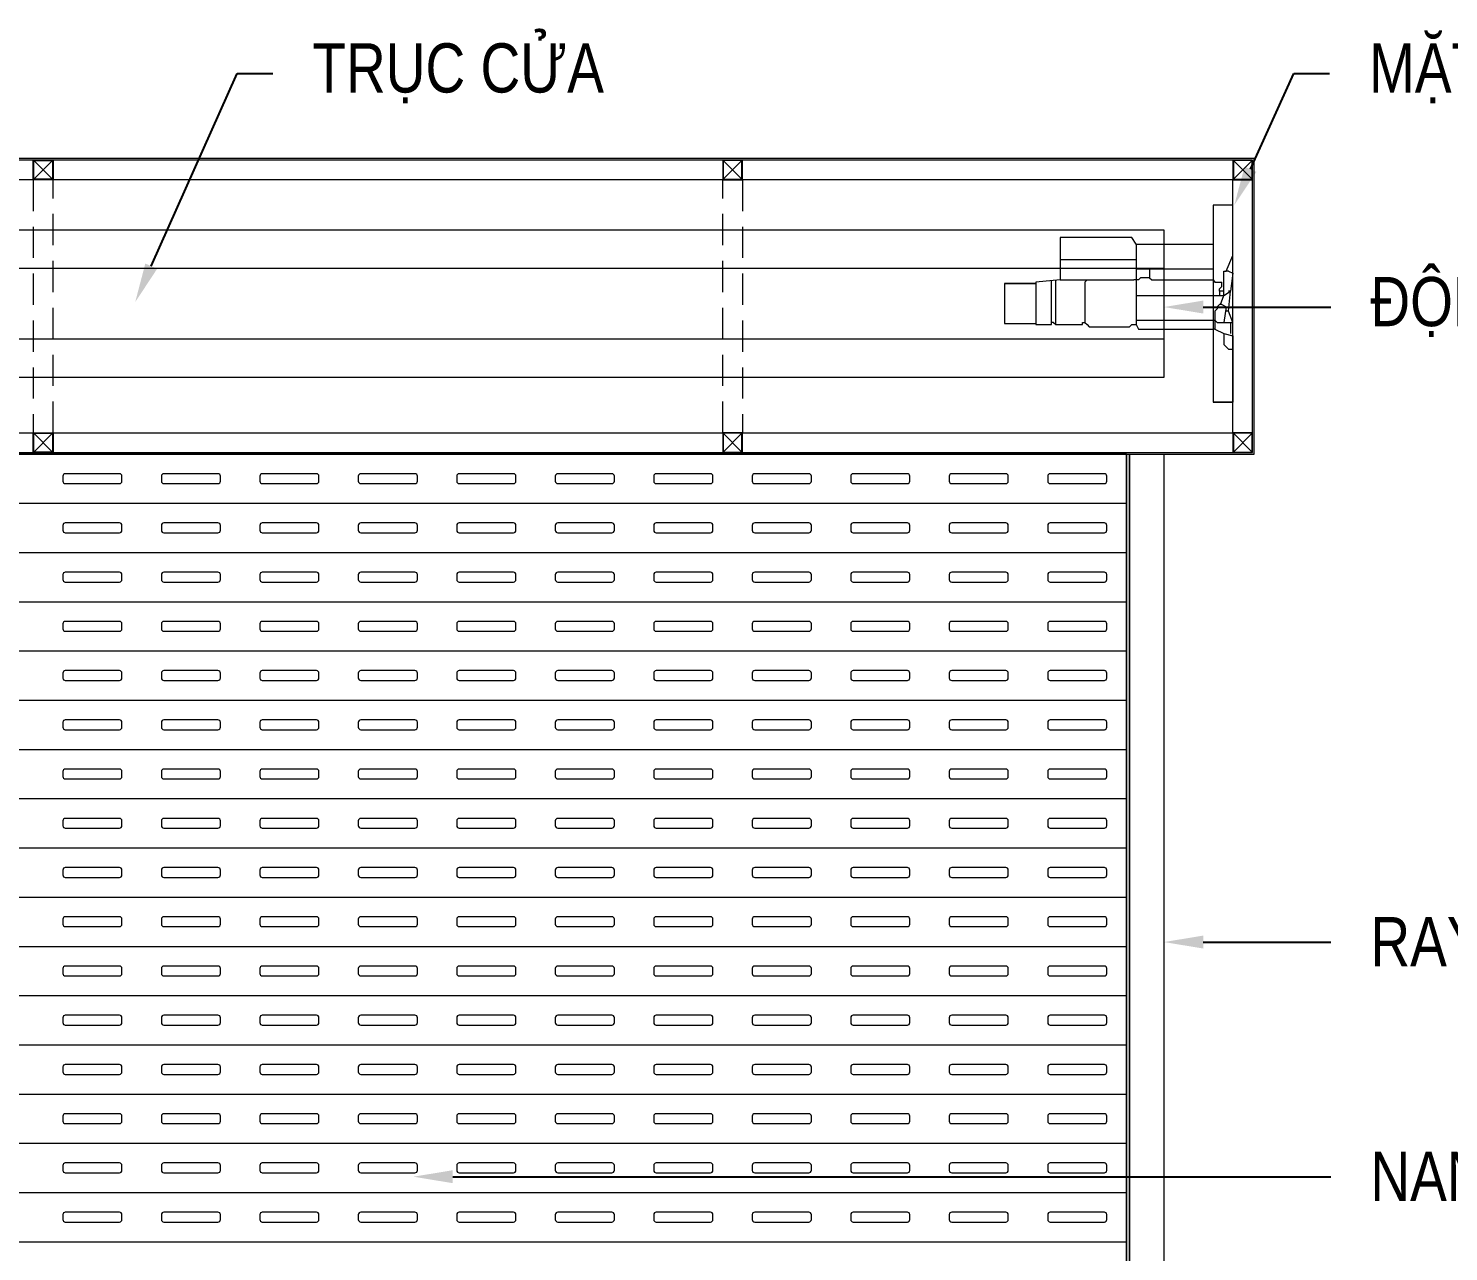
# Model space of a CAD drawing. Header units: millimetres. Extents: x -547695 to 905972, y -1055718 to 167349.
# Drawn here: x -525845 to -522961, y -1026972 to -1024488 of the extents above; entities that cross this region are included whole.
import ezdxf
from ezdxf import colors
from ezdxf.entities.mleader import LeaderData, LeaderLine
from ezdxf.math import Vec2, Vec3

# ---------------------------------------------------------------- set-up
doc = ezdxf.new("R2010")
doc.units = ezdxf.units.MM
doc.linetypes.add('HIDDEN', pattern=[9.525, 6.35, -3.175])
for name, color, linetype, lineweight in [('A-DOOR', 142, 'Continuous', 9), ('A-HIDD', 45, 'HIDDEN', 9), ('A-LIFT', 3, 'Continuous', 9), ('A-LITE', 9, 'Continuous', 9), ('A-PATT', 252, 'Continuous', 9), ('A-SYMBOLS', 10, 'Continuous', 13)]:
    doc.layers.add(name, color=color, linetype=linetype, lineweight=lineweight)
doc.styles.add('VTK_Arial', font='arial.ttf', dxfattribs={"width": 0.8})

# ---------------------------------------------------------------- blocks, each defined once
blk = doc.blocks.new('zw$3AB1')
for points in [[(183, 4100), (-4317, 4100), (-4317, 3500), (183, 3500)], [(180, 4097), (-4314, 4097), (-4314, 3503), (180, 3503)], [(140, 4057), (-4274, 4057), (-4274, 3543), (140, 3543)], [(-76, 3500), (-70, 3500), (-70, 0), (-76, 0)]]:
    blk.add_lwpolyline(points, close=True)
at = {"ltscale": 5}
for points in [[(-76, 200), (-4076, 200), (-4076, 3500), (-76, 3500)], [(-4076, 3500), (-76, 3500), (-76, 3500), (-4076, 3500)]]:
    blk.add_lwpolyline(points, close=True, dxfattribs=at)
at = {"layer": 'A-HIDD', "ltscale": 10}
for points in [[(-2256, 4057), (-2296, 4057), (-2296, 3543), (-2256, 3543)], [(-896, 4057), (-856, 4057), (-856, 3543), (-896, 3543)]]:
    blk.add_lwpolyline(points, close=True, dxfattribs=at)
at = {"layer": 'A-LIFT'}
for points in [[(-2296, 4097), (-2256, 4097), (-2256, 4057), (-2296, 4057)], [(-2257, 4058), (-2295, 4058), (-2295, 4096), (-2257, 4096)], [(-856, 4097), (-896, 4097), (-896, 4057), (-856, 4057)], [(-895, 4058), (-857, 4058), (-857, 4096), (-895, 4096)], [(180, 4097), (140, 4097), (140, 4057), (180, 4057)], [(141, 4058), (179, 4058), (179, 4096), (141, 4096)], [(-2296, 3543), (-2256, 3543), (-2256, 3503), (-2296, 3503)], [(-2257, 3504), (-2295, 3504), (-2295, 3542), (-2257, 3542)], [(-856, 3543), (-896, 3543), (-896, 3503), (-856, 3503)], [(-895, 3504), (-857, 3504), (-857, 3542), (-895, 3542)], [(180, 3543), (140, 3543), (140, 3503), (180, 3503)], [(141, 3504), (179, 3504), (179, 3542), (141, 3542)]]:
    blk.add_lwpolyline(points, close=True, dxfattribs=at)
at = {"layer": 'A-LITE', "ltscale": 0.3}
for p, q in [((140, 3903.3), (140, 4005.5)), ((-56.4, 3926), (-56.4, 3762.8)), ((-56.4, 3926), (100, 3926)), ((100, 3921.5), (100, 3821.8)), ((126.4, 3871.6), (140, 3903.3)), ((121.9, 3821.8), (121.9, 3871.6)), ((121.9, 3871.6), (126.4, 3871.6)), ((-323.7, 3846.4), (-260.3, 3846.4)), ((-219.5, 3762.8), (-219.5, 3852.7)), ((100, 3821.8), (121.9, 3821.8)), ((112.8, 3830.8), (112.8, 3835.4)), ((115.1, 3803.6), (121.9, 3821.8)), ((121.9, 3821.8), (135.5, 3830.8)), ((130.9, 3790), (135.5, 3830.8)), ((-56.4, 3762.8), (-51.8, 3753.8)), ((-51.8, 3753.8), (100, 3753.8)), ((103.7, 3753.8), (100, 3753.8)), ((103.7, 3753.8), (121.9, 3744.7)), ((121.9, 3744.7), (140, 3740.2)), ((140, 3740.2), (140, 3605.5)), ((140, 3605.5), (100, 3605.5))]:
    blk.add_line(p, q, dxfattribs=at)
for points in [[(100, 3605.5), (140, 3605.5), (140, 4005.5), (100, 4005.5)], [(-4134, 3955.5), (0, 3955.5), (0, 3655.5), (-4134, 3655.5)], [(-4134, 3877.5), (0, 3877.5), (0, 3733.5), (-4134, 3733.5)]]:
    blk.add_lwpolyline(points, close=True, dxfattribs=at)
at = {"layer": 'A-LITE', "ltscale": 5}
blk.add_lwpolyline([(-70, 3500), (0, 3500), (0, 0), (-70, 0)], close=True, dxfattribs=at)
at = {"layer": 'A-LITE', "ltscale": 0.3}
for points in [[(-56.4, 3926, 0), (-65.4, 3939.6, 0), (-210.4, 3939.6, 0), (-210.4, 3853.5, 0), (-60.9, 3853.5, 0)], [(-56.4, 3894.3, 0), (-56.4, 3894.3, 0), (-210.4, 3894.3, 0)], [(-56.4, 3876.1, 0), (-29.2, 3876.1, 0), (-29.2, 3876.1, 0), (100, 3876.1, 0)], [(-29.2, 3876.1, 0), (-29.2, 3858, 0), (-24.6, 3853.5, 0), (100, 3853.5, 0)], [(130.9, 3871.6, 0), (126.4, 3871.6, 0)], [(130.9, 3871.6, 0), (140, 3867.1, 0), (135.5, 3830.8, 0), (130.9, 3830.8, 0)], [(-260.3, 3846.4, 0), (-323.7, 3846.4, 0), (-323.7, 3764.8, 0), (-305.6, 3764.8, 0), (-260.3, 3764.8, 0)], [(-210.4, 3853.5, 0), (-260.3, 3849, 0), (-260.3, 3762.8, 0), (-228.6, 3762.8, 0), (-228.6, 3851.8, 0)], [(-160.6, 3849, 0), (-156.1, 3853.5, 0)], [(-160.6, 3849, 0), (-160.6, 3767.4, 0), (-156.1, 3762.8, 0), (-151.5, 3758.3, 0), (-70, 3758.3, 0), (-65.4, 3762.8, 0), (-56.4, 3762.8, 0)], [(-29.2, 3858, 0), (-47.3, 3858, 0), (-51.8, 3853.5, 0), (-60.9, 3853.5, 0)], [(100, 3853.5, 0), (103.7, 3849, 0), (117.3, 3849, 0)], [(117.3, 3839.9, 0), (112.8, 3835.4, 0)], [(117.3, 3839.9, 0), (117.3, 3849, 0)], [(-56.4, 3821.8, 0), (100, 3821.8, 0)], [(121.9, 3830.8, 0), (112.8, 3830.8, 0), (112.8, 3821.8, 0), (117.3, 3821.8, 0)], [(117.3, 3803.6, 0), (112.8, 3803.6, 0), (108.3, 3799.1, 0), (108.3, 3794.6, 0), (103.7, 3790, 0), (103.7, 3753.8, 0)], [(117.3, 3803.6, 0), (126.4, 3799.1, 0), (121.9, 3767.4, 0), (140, 3767.4, 0), (130.9, 3790, 0), (126.4, 3790, 0)], [(-224, 3767.4, 0), (-228.6, 3767.4, 0)], [(-224, 3767.4, 0), (-219.5, 3762.8, 0), (-165.1, 3762.8, 0), (-165.1, 3767.4, 0), (-160.6, 3767.4, 0)], [(-56.4, 3771.9, 0), (103.7, 3771.9, 0)], [(103.7, 3771.9, 0), (108.3, 3767.4, 0), (121.9, 3767.4, 0)], [(135.5, 3767.4, 0), (135.5, 3744.7, 0)], [(121.9, 3744.7, 0), (121.9, 3722.1, 0), (126.4, 3717.5, 0), (130.9, 3713, 0), (140, 3713, 0)]]:
    blk.add_polyline3d(points, dxfattribs=at)
at = {"layer": 'A-PATT', "ltscale": 0.1}
for p, q in [((-2295, 4096), (-2257, 4058)), ((-2257, 4096), (-2295, 4058)), ((-857, 4096), (-895, 4058)), ((-895, 4096), (-857, 4058)), ((179, 4096), (141, 4058)), ((141, 4096), (179, 4058)), ((-2295, 3542), (-2257, 3504)), ((-2257, 3542), (-2295, 3504)), ((-857, 3542), (-895, 3504)), ((-895, 3542), (-857, 3504)), ((179, 3542), (141, 3504)), ((141, 3542), (179, 3504))]:
    blk.add_line(p, q, dxfattribs=at)
at = {"layer": 'A-PATT'}
for points in [[(-2231, 3440), (-2121, 3440, 0.414214), (-2116, 3445), (-2116, 3455, 0.414214), (-2121, 3460), (-2231, 3460, 0.414214), (-2236, 3455), (-2236, 3445, 0.414214)], [(-2031, 3440), (-1921, 3440, 0.414214), (-1916, 3445), (-1916, 3455, 0.414214), (-1921, 3460), (-2031, 3460, 0.414214), (-2036, 3455), (-2036, 3445, 0.414214)], [(-1831, 3440), (-1721, 3440, 0.414214), (-1716, 3445), (-1716, 3455, 0.414214), (-1721, 3460), (-1831, 3460, 0.414214), (-1836, 3455), (-1836, 3445, 0.414214)], [(-1631, 3440), (-1521, 3440, 0.414214), (-1516, 3445), (-1516, 3455, 0.414214), (-1521, 3460), (-1631, 3460, 0.414214), (-1636, 3455), (-1636, 3445, 0.414214)], [(-1431, 3440), (-1321, 3440, 0.414214), (-1316, 3445), (-1316, 3455, 0.414214), (-1321, 3460), (-1431, 3460, 0.414214), (-1436, 3455), (-1436, 3445, 0.414214)], [(-1231, 3440), (-1121, 3440, 0.414214), (-1116, 3445), (-1116, 3455, 0.414214), (-1121, 3460), (-1231, 3460, 0.414214), (-1236, 3455), (-1236, 3445, 0.414214)], [(-1031, 3440), (-921, 3440, 0.414214), (-916, 3445), (-916, 3455, 0.414214), (-921, 3460), (-1031, 3460, 0.414214), (-1036, 3455), (-1036, 3445, 0.414214)], [(-831, 3440), (-721, 3440, 0.414214), (-716, 3445), (-716, 3455, 0.414214), (-721, 3460), (-831, 3460, 0.414214), (-836, 3455), (-836, 3445, 0.414214)], [(-631, 3440), (-521, 3440, 0.414214), (-516, 3445), (-516, 3455, 0.414214), (-521, 3460), (-631, 3460, 0.414214), (-636, 3455), (-636, 3445, 0.414214)], [(-431, 3440), (-321, 3440, 0.414214), (-316, 3445), (-316, 3455, 0.414214), (-321, 3460), (-431, 3460, 0.414214), (-436, 3455), (-436, 3445, 0.414214)], [(-231, 3440), (-121, 3440, 0.414214), (-116, 3445), (-116, 3455, 0.414214), (-121, 3460), (-231, 3460, 0.414214), (-236, 3455), (-236, 3445, 0.414214)], [(-2231, 3340), (-2121, 3340, 0.414214), (-2116, 3345), (-2116, 3355, 0.414214), (-2121, 3360), (-2231, 3360, 0.414214), (-2236, 3355), (-2236, 3345, 0.414214)], [(-2031, 3340), (-1921, 3340, 0.414214), (-1916, 3345), (-1916, 3355, 0.414214), (-1921, 3360), (-2031, 3360, 0.414214), (-2036, 3355), (-2036, 3345, 0.414214)], [(-1831, 3340), (-1721, 3340, 0.414214), (-1716, 3345), (-1716, 3355, 0.414214), (-1721, 3360), (-1831, 3360, 0.414214), (-1836, 3355), (-1836, 3345, 0.414214)], [(-1631, 3340), (-1521, 3340, 0.414214), (-1516, 3345), (-1516, 3355, 0.414214), (-1521, 3360), (-1631, 3360, 0.414214), (-1636, 3355), (-1636, 3345, 0.414214)], [(-1431, 3340), (-1321, 3340, 0.414214), (-1316, 3345), (-1316, 3355, 0.414214), (-1321, 3360), (-1431, 3360, 0.414214), (-1436, 3355), (-1436, 3345, 0.414214)], [(-1231, 3340), (-1121, 3340, 0.414214), (-1116, 3345), (-1116, 3355, 0.414214), (-1121, 3360), (-1231, 3360, 0.414214), (-1236, 3355), (-1236, 3345, 0.414214)], [(-1031, 3340), (-921, 3340, 0.414214), (-916, 3345), (-916, 3355, 0.414214), (-921, 3360), (-1031, 3360, 0.414214), (-1036, 3355), (-1036, 3345, 0.414214)], [(-831, 3340), (-721, 3340, 0.414214), (-716, 3345), (-716, 3355, 0.414214), (-721, 3360), (-831, 3360, 0.414214), (-836, 3355), (-836, 3345, 0.414214)], [(-631, 3340), (-521, 3340, 0.414214), (-516, 3345), (-516, 3355, 0.414214), (-521, 3360), (-631, 3360, 0.414214), (-636, 3355), (-636, 3345, 0.414214)], [(-431, 3340), (-321, 3340, 0.414214), (-316, 3345), (-316, 3355, 0.414214), (-321, 3360), (-431, 3360, 0.414214), (-436, 3355), (-436, 3345, 0.414214)], [(-231, 3340), (-121, 3340, 0.414214), (-116, 3345), (-116, 3355, 0.414214), (-121, 3360), (-231, 3360, 0.414214), (-236, 3355), (-236, 3345, 0.414214)], [(-2231, 3240), (-2121, 3240, 0.414214), (-2116, 3245), (-2116, 3255, 0.414214), (-2121, 3260), (-2231, 3260, 0.414214), (-2236, 3255), (-2236, 3245, 0.414214)], [(-2031, 3240), (-1921, 3240, 0.414214), (-1916, 3245), (-1916, 3255, 0.414214), (-1921, 3260), (-2031, 3260, 0.414214), (-2036, 3255), (-2036, 3245, 0.414214)], [(-1831, 3240), (-1721, 3240, 0.414214), (-1716, 3245), (-1716, 3255, 0.414214), (-1721, 3260), (-1831, 3260, 0.414214), (-1836, 3255), (-1836, 3245, 0.414214)], [(-1631, 3240), (-1521, 3240, 0.414214), (-1516, 3245), (-1516, 3255, 0.414214), (-1521, 3260), (-1631, 3260, 0.414214), (-1636, 3255), (-1636, 3245, 0.414214)], [(-1431, 3240), (-1321, 3240, 0.414214), (-1316, 3245), (-1316, 3255, 0.414214), (-1321, 3260), (-1431, 3260, 0.414214), (-1436, 3255), (-1436, 3245, 0.414214)], [(-1231, 3240), (-1121, 3240, 0.414214), (-1116, 3245), (-1116, 3255, 0.414214), (-1121, 3260), (-1231, 3260, 0.414214), (-1236, 3255), (-1236, 3245, 0.414214)], [(-1031, 3240), (-921, 3240, 0.414214), (-916, 3245), (-916, 3255, 0.414214), (-921, 3260), (-1031, 3260, 0.414214), (-1036, 3255), (-1036, 3245, 0.414214)], [(-831, 3240), (-721, 3240, 0.414214), (-716, 3245), (-716, 3255, 0.414214), (-721, 3260), (-831, 3260, 0.414214), (-836, 3255), (-836, 3245, 0.414214)], [(-631, 3240), (-521, 3240, 0.414214), (-516, 3245), (-516, 3255, 0.414214), (-521, 3260), (-631, 3260, 0.414214), (-636, 3255), (-636, 3245, 0.414214)], [(-431, 3240), (-321, 3240, 0.414214), (-316, 3245), (-316, 3255, 0.414214), (-321, 3260), (-431, 3260, 0.414214), (-436, 3255), (-436, 3245, 0.414214)], [(-231, 3240), (-121, 3240, 0.414214), (-116, 3245), (-116, 3255, 0.414214), (-121, 3260), (-231, 3260, 0.414214), (-236, 3255), (-236, 3245, 0.414214)], [(-2231, 3140), (-2121, 3140, 0.414214), (-2116, 3145), (-2116, 3155, 0.414214), (-2121, 3160), (-2231, 3160, 0.414214), (-2236, 3155), (-2236, 3145, 0.414214)], [(-2031, 3140), (-1921, 3140, 0.414214), (-1916, 3145), (-1916, 3155, 0.414214), (-1921, 3160), (-2031, 3160, 0.414214), (-2036, 3155), (-2036, 3145, 0.414214)], [(-1831, 3140), (-1721, 3140, 0.414214), (-1716, 3145), (-1716, 3155, 0.414214), (-1721, 3160), (-1831, 3160, 0.414214), (-1836, 3155), (-1836, 3145, 0.414214)], [(-1631, 3140), (-1521, 3140, 0.414214), (-1516, 3145), (-1516, 3155, 0.414214), (-1521, 3160), (-1631, 3160, 0.414214), (-1636, 3155), (-1636, 3145, 0.414214)], [(-1431, 3140), (-1321, 3140, 0.414214), (-1316, 3145), (-1316, 3155, 0.414214), (-1321, 3160), (-1431, 3160, 0.414214), (-1436, 3155), (-1436, 3145, 0.414214)], [(-1231, 3140), (-1121, 3140, 0.414214), (-1116, 3145), (-1116, 3155, 0.414214), (-1121, 3160), (-1231, 3160, 0.414214), (-1236, 3155), (-1236, 3145, 0.414214)], [(-1031, 3140), (-921, 3140, 0.414214), (-916, 3145), (-916, 3155, 0.414214), (-921, 3160), (-1031, 3160, 0.414214), (-1036, 3155), (-1036, 3145, 0.414214)], [(-831, 3140), (-721, 3140, 0.414214), (-716, 3145), (-716, 3155, 0.414214), (-721, 3160), (-831, 3160, 0.414214), (-836, 3155), (-836, 3145, 0.414214)], [(-631, 3140), (-521, 3140, 0.414214), (-516, 3145), (-516, 3155, 0.414214), (-521, 3160), (-631, 3160, 0.414214), (-636, 3155), (-636, 3145, 0.414214)], [(-431, 3140), (-321, 3140, 0.414214), (-316, 3145), (-316, 3155, 0.414214), (-321, 3160), (-431, 3160, 0.414214), (-436, 3155), (-436, 3145, 0.414214)], [(-231, 3140), (-121, 3140, 0.414214), (-116, 3145), (-116, 3155, 0.414214), (-121, 3160), (-231, 3160, 0.414214), (-236, 3155), (-236, 3145, 0.414214)], [(-2231, 3040), (-2121, 3040, 0.414214), (-2116, 3045), (-2116, 3055, 0.414214), (-2121, 3060), (-2231, 3060, 0.414214), (-2236, 3055), (-2236, 3045, 0.414214)], [(-2031, 3040), (-1921, 3040, 0.414214), (-1916, 3045), (-1916, 3055, 0.414214), (-1921, 3060), (-2031, 3060, 0.414214), (-2036, 3055), (-2036, 3045, 0.414214)], [(-1831, 3040), (-1721, 3040, 0.414214), (-1716, 3045), (-1716, 3055, 0.414214), (-1721, 3060), (-1831, 3060, 0.414214), (-1836, 3055), (-1836, 3045, 0.414214)], [(-1631, 3040), (-1521, 3040, 0.414214), (-1516, 3045), (-1516, 3055, 0.414214), (-1521, 3060), (-1631, 3060, 0.414214), (-1636, 3055), (-1636, 3045, 0.414214)], [(-1431, 3040), (-1321, 3040, 0.414214), (-1316, 3045), (-1316, 3055, 0.414214), (-1321, 3060), (-1431, 3060, 0.414214), (-1436, 3055), (-1436, 3045, 0.414214)], [(-1231, 3040), (-1121, 3040, 0.414214), (-1116, 3045), (-1116, 3055, 0.414214), (-1121, 3060), (-1231, 3060, 0.414214), (-1236, 3055), (-1236, 3045, 0.414214)], [(-1031, 3040), (-921, 3040, 0.414214), (-916, 3045), (-916, 3055, 0.414214), (-921, 3060), (-1031, 3060, 0.414214), (-1036, 3055), (-1036, 3045, 0.414214)], [(-831, 3040), (-721, 3040, 0.414214), (-716, 3045), (-716, 3055, 0.414214), (-721, 3060), (-831, 3060, 0.414214), (-836, 3055), (-836, 3045, 0.414214)], [(-631, 3040), (-521, 3040, 0.414214), (-516, 3045), (-516, 3055, 0.414214), (-521, 3060), (-631, 3060, 0.414214), (-636, 3055), (-636, 3045, 0.414214)], [(-431, 3040), (-321, 3040, 0.414214), (-316, 3045), (-316, 3055, 0.414214), (-321, 3060), (-431, 3060, 0.414214), (-436, 3055), (-436, 3045, 0.414214)], [(-231, 3040), (-121, 3040, 0.414214), (-116, 3045), (-116, 3055, 0.414214), (-121, 3060), (-231, 3060, 0.414214), (-236, 3055), (-236, 3045, 0.414214)], [(-2231, 2940), (-2121, 2940, 0.414214), (-2116, 2945), (-2116, 2955, 0.414214), (-2121, 2960), (-2231, 2960, 0.414214), (-2236, 2955), (-2236, 2945, 0.414214)], [(-2031, 2940), (-1921, 2940, 0.414214), (-1916, 2945), (-1916, 2955, 0.414214), (-1921, 2960), (-2031, 2960, 0.414214), (-2036, 2955), (-2036, 2945, 0.414214)], [(-1831, 2940), (-1721, 2940, 0.414214), (-1716, 2945), (-1716, 2955, 0.414214), (-1721, 2960), (-1831, 2960, 0.414214), (-1836, 2955), (-1836, 2945, 0.414214)], [(-1631, 2940), (-1521, 2940, 0.414214), (-1516, 2945), (-1516, 2955, 0.414214), (-1521, 2960), (-1631, 2960, 0.414214), (-1636, 2955), (-1636, 2945, 0.414214)], [(-1431, 2940), (-1321, 2940, 0.414214), (-1316, 2945), (-1316, 2955, 0.414214), (-1321, 2960), (-1431, 2960, 0.414214), (-1436, 2955), (-1436, 2945, 0.414214)], [(-1231, 2940), (-1121, 2940, 0.414214), (-1116, 2945), (-1116, 2955, 0.414214), (-1121, 2960), (-1231, 2960, 0.414214), (-1236, 2955), (-1236, 2945, 0.414214)], [(-1031, 2940), (-921, 2940, 0.414214), (-916, 2945), (-916, 2955, 0.414214), (-921, 2960), (-1031, 2960, 0.414214), (-1036, 2955), (-1036, 2945, 0.414214)], [(-831, 2940), (-721, 2940, 0.414214), (-716, 2945), (-716, 2955, 0.414214), (-721, 2960), (-831, 2960, 0.414214), (-836, 2955), (-836, 2945, 0.414214)], [(-631, 2940), (-521, 2940, 0.414214), (-516, 2945), (-516, 2955, 0.414214), (-521, 2960), (-631, 2960, 0.414214), (-636, 2955), (-636, 2945, 0.414214)], [(-431, 2940), (-321, 2940, 0.414214), (-316, 2945), (-316, 2955, 0.414214), (-321, 2960), (-431, 2960, 0.414214), (-436, 2955), (-436, 2945, 0.414214)], [(-231, 2940), (-121, 2940, 0.414214), (-116, 2945), (-116, 2955, 0.414214), (-121, 2960), (-231, 2960, 0.414214), (-236, 2955), (-236, 2945, 0.414214)], [(-2231, 2840), (-2121, 2840, 0.414214), (-2116, 2845), (-2116, 2855, 0.414214), (-2121, 2860), (-2231, 2860, 0.414214), (-2236, 2855), (-2236, 2845, 0.414214)], [(-2031, 2840), (-1921, 2840, 0.414214), (-1916, 2845), (-1916, 2855, 0.414214), (-1921, 2860), (-2031, 2860, 0.414214), (-2036, 2855), (-2036, 2845, 0.414214)], [(-1831, 2840), (-1721, 2840, 0.414214), (-1716, 2845), (-1716, 2855, 0.414214), (-1721, 2860), (-1831, 2860, 0.414214), (-1836, 2855), (-1836, 2845, 0.414214)], [(-1631, 2840), (-1521, 2840, 0.414214), (-1516, 2845), (-1516, 2855, 0.414214), (-1521, 2860), (-1631, 2860, 0.414214), (-1636, 2855), (-1636, 2845, 0.414214)], [(-1431, 2840), (-1321, 2840, 0.414214), (-1316, 2845), (-1316, 2855, 0.414214), (-1321, 2860), (-1431, 2860, 0.414214), (-1436, 2855), (-1436, 2845, 0.414214)], [(-1231, 2840), (-1121, 2840, 0.414214), (-1116, 2845), (-1116, 2855, 0.414214), (-1121, 2860), (-1231, 2860, 0.414214), (-1236, 2855), (-1236, 2845, 0.414214)], [(-1031, 2840), (-921, 2840, 0.414214), (-916, 2845), (-916, 2855, 0.414214), (-921, 2860), (-1031, 2860, 0.414214), (-1036, 2855), (-1036, 2845, 0.414214)], [(-831, 2840), (-721, 2840, 0.414214), (-716, 2845), (-716, 2855, 0.414214), (-721, 2860), (-831, 2860, 0.414214), (-836, 2855), (-836, 2845, 0.414214)], [(-631, 2840), (-521, 2840, 0.414214), (-516, 2845), (-516, 2855, 0.414214), (-521, 2860), (-631, 2860, 0.414214), (-636, 2855), (-636, 2845, 0.414214)], [(-431, 2840), (-321, 2840, 0.414214), (-316, 2845), (-316, 2855, 0.414214), (-321, 2860), (-431, 2860, 0.414214), (-436, 2855), (-436, 2845, 0.414214)], [(-231, 2840), (-121, 2840, 0.414214), (-116, 2845), (-116, 2855, 0.414214), (-121, 2860), (-231, 2860, 0.414214), (-236, 2855), (-236, 2845, 0.414214)], [(-2231, 2740), (-2121, 2740, 0.414214), (-2116, 2745), (-2116, 2755, 0.414214), (-2121, 2760), (-2231, 2760, 0.414214), (-2236, 2755), (-2236, 2745, 0.414214)], [(-2031, 2740), (-1921, 2740, 0.414214), (-1916, 2745), (-1916, 2755, 0.414214), (-1921, 2760), (-2031, 2760, 0.414214), (-2036, 2755), (-2036, 2745, 0.414214)], [(-1831, 2740), (-1721, 2740, 0.414214), (-1716, 2745), (-1716, 2755, 0.414214), (-1721, 2760), (-1831, 2760, 0.414214), (-1836, 2755), (-1836, 2745, 0.414214)], [(-1631, 2740), (-1521, 2740, 0.414214), (-1516, 2745), (-1516, 2755, 0.414214), (-1521, 2760), (-1631, 2760, 0.414214), (-1636, 2755), (-1636, 2745, 0.414214)], [(-1431, 2740), (-1321, 2740, 0.414214), (-1316, 2745), (-1316, 2755, 0.414214), (-1321, 2760), (-1431, 2760, 0.414214), (-1436, 2755), (-1436, 2745, 0.414214)], [(-1231, 2740), (-1121, 2740, 0.414214), (-1116, 2745), (-1116, 2755, 0.414214), (-1121, 2760), (-1231, 2760, 0.414214), (-1236, 2755), (-1236, 2745, 0.414214)], [(-1031, 2740), (-921, 2740, 0.414214), (-916, 2745), (-916, 2755, 0.414214), (-921, 2760), (-1031, 2760, 0.414214), (-1036, 2755), (-1036, 2745, 0.414214)], [(-831, 2740), (-721, 2740, 0.414214), (-716, 2745), (-716, 2755, 0.414214), (-721, 2760), (-831, 2760, 0.414214), (-836, 2755), (-836, 2745, 0.414214)], [(-631, 2740), (-521, 2740, 0.414214), (-516, 2745), (-516, 2755, 0.414214), (-521, 2760), (-631, 2760, 0.414214), (-636, 2755), (-636, 2745, 0.414214)], [(-431, 2740), (-321, 2740, 0.414214), (-316, 2745), (-316, 2755, 0.414214), (-321, 2760), (-431, 2760, 0.414214), (-436, 2755), (-436, 2745, 0.414214)], [(-231, 2740), (-121, 2740, 0.414214), (-116, 2745), (-116, 2755, 0.414214), (-121, 2760), (-231, 2760, 0.414214), (-236, 2755), (-236, 2745, 0.414214)], [(-2231, 2640), (-2121, 2640, 0.414214), (-2116, 2645), (-2116, 2655, 0.414214), (-2121, 2660), (-2231, 2660, 0.414214), (-2236, 2655), (-2236, 2645, 0.414214)], [(-2031, 2640), (-1921, 2640, 0.414214), (-1916, 2645), (-1916, 2655, 0.414214), (-1921, 2660), (-2031, 2660, 0.414214), (-2036, 2655), (-2036, 2645, 0.414214)], [(-1831, 2640), (-1721, 2640, 0.414214), (-1716, 2645), (-1716, 2655, 0.414214), (-1721, 2660), (-1831, 2660, 0.414214), (-1836, 2655), (-1836, 2645, 0.414214)], [(-1631, 2640), (-1521, 2640, 0.414214), (-1516, 2645), (-1516, 2655, 0.414214), (-1521, 2660), (-1631, 2660, 0.414214), (-1636, 2655), (-1636, 2645, 0.414214)], [(-1431, 2640), (-1321, 2640, 0.414214), (-1316, 2645), (-1316, 2655, 0.414214), (-1321, 2660), (-1431, 2660, 0.414214), (-1436, 2655), (-1436, 2645, 0.414214)], [(-1231, 2640), (-1121, 2640, 0.414214), (-1116, 2645), (-1116, 2655, 0.414214), (-1121, 2660), (-1231, 2660, 0.414214), (-1236, 2655), (-1236, 2645, 0.414214)], [(-1031, 2640), (-921, 2640, 0.414214), (-916, 2645), (-916, 2655, 0.414214), (-921, 2660), (-1031, 2660, 0.414214), (-1036, 2655), (-1036, 2645, 0.414214)], [(-831, 2640), (-721, 2640, 0.414214), (-716, 2645), (-716, 2655, 0.414214), (-721, 2660), (-831, 2660, 0.414214), (-836, 2655), (-836, 2645, 0.414214)], [(-631, 2640), (-521, 2640, 0.414214), (-516, 2645), (-516, 2655, 0.414214), (-521, 2660), (-631, 2660, 0.414214), (-636, 2655), (-636, 2645, 0.414214)], [(-431, 2640), (-321, 2640, 0.414214), (-316, 2645), (-316, 2655, 0.414214), (-321, 2660), (-431, 2660, 0.414214), (-436, 2655), (-436, 2645, 0.414214)], [(-231, 2640), (-121, 2640, 0.414214), (-116, 2645), (-116, 2655, 0.414214), (-121, 2660), (-231, 2660, 0.414214), (-236, 2655), (-236, 2645, 0.414214)], [(-2231, 2540), (-2121, 2540, 0.414214), (-2116, 2545), (-2116, 2555, 0.414214), (-2121, 2560), (-2231, 2560, 0.414214), (-2236, 2555), (-2236, 2545, 0.414214)], [(-2031, 2540), (-1921, 2540, 0.414214), (-1916, 2545), (-1916, 2555, 0.414214), (-1921, 2560), (-2031, 2560, 0.414214), (-2036, 2555), (-2036, 2545, 0.414214)], [(-1831, 2540), (-1721, 2540, 0.414214), (-1716, 2545), (-1716, 2555, 0.414214), (-1721, 2560), (-1831, 2560, 0.414214), (-1836, 2555), (-1836, 2545, 0.414214)], [(-1631, 2540), (-1521, 2540, 0.414214), (-1516, 2545), (-1516, 2555, 0.414214), (-1521, 2560), (-1631, 2560, 0.414214), (-1636, 2555), (-1636, 2545, 0.414214)], [(-1431, 2540), (-1321, 2540, 0.414214), (-1316, 2545), (-1316, 2555, 0.414214), (-1321, 2560), (-1431, 2560, 0.414214), (-1436, 2555), (-1436, 2545, 0.414214)], [(-1231, 2540), (-1121, 2540, 0.414214), (-1116, 2545), (-1116, 2555, 0.414214), (-1121, 2560), (-1231, 2560, 0.414214), (-1236, 2555), (-1236, 2545, 0.414214)], [(-1031, 2540), (-921, 2540, 0.414214), (-916, 2545), (-916, 2555, 0.414214), (-921, 2560), (-1031, 2560, 0.414214), (-1036, 2555), (-1036, 2545, 0.414214)], [(-831, 2540), (-721, 2540, 0.414214), (-716, 2545), (-716, 2555, 0.414214), (-721, 2560), (-831, 2560, 0.414214), (-836, 2555), (-836, 2545, 0.414214)], [(-631, 2540), (-521, 2540, 0.414214), (-516, 2545), (-516, 2555, 0.414214), (-521, 2560), (-631, 2560, 0.414214), (-636, 2555), (-636, 2545, 0.414214)], [(-431, 2540), (-321, 2540, 0.414214), (-316, 2545), (-316, 2555, 0.414214), (-321, 2560), (-431, 2560, 0.414214), (-436, 2555), (-436, 2545, 0.414214)], [(-231, 2540), (-121, 2540, 0.414214), (-116, 2545), (-116, 2555, 0.414214), (-121, 2560), (-231, 2560, 0.414214), (-236, 2555), (-236, 2545, 0.414214)], [(-2231, 2440), (-2121, 2440, 0.414214), (-2116, 2445), (-2116, 2455, 0.414214), (-2121, 2460), (-2231, 2460, 0.414214), (-2236, 2455), (-2236, 2445, 0.414214)], [(-2031, 2440), (-1921, 2440, 0.414214), (-1916, 2445), (-1916, 2455, 0.414214), (-1921, 2460), (-2031, 2460, 0.414214), (-2036, 2455), (-2036, 2445, 0.414214)], [(-1831, 2440), (-1721, 2440, 0.414214), (-1716, 2445), (-1716, 2455, 0.414214), (-1721, 2460), (-1831, 2460, 0.414214), (-1836, 2455), (-1836, 2445, 0.414214)], [(-1631, 2440), (-1521, 2440, 0.414214), (-1516, 2445), (-1516, 2455, 0.414214), (-1521, 2460), (-1631, 2460, 0.414214), (-1636, 2455), (-1636, 2445, 0.414214)], [(-1431, 2440), (-1321, 2440, 0.414214), (-1316, 2445), (-1316, 2455, 0.414214), (-1321, 2460), (-1431, 2460, 0.414214), (-1436, 2455), (-1436, 2445, 0.414214)], [(-1231, 2440), (-1121, 2440, 0.414214), (-1116, 2445), (-1116, 2455, 0.414214), (-1121, 2460), (-1231, 2460, 0.414214), (-1236, 2455), (-1236, 2445, 0.414214)], [(-1031, 2440), (-921, 2440, 0.414214), (-916, 2445), (-916, 2455, 0.414214), (-921, 2460), (-1031, 2460, 0.414214), (-1036, 2455), (-1036, 2445, 0.414214)], [(-831, 2440), (-721, 2440, 0.414214), (-716, 2445), (-716, 2455, 0.414214), (-721, 2460), (-831, 2460, 0.414214), (-836, 2455), (-836, 2445, 0.414214)], [(-631, 2440), (-521, 2440, 0.414214), (-516, 2445), (-516, 2455, 0.414214), (-521, 2460), (-631, 2460, 0.414214), (-636, 2455), (-636, 2445, 0.414214)], [(-431, 2440), (-321, 2440, 0.414214), (-316, 2445), (-316, 2455, 0.414214), (-321, 2460), (-431, 2460, 0.414214), (-436, 2455), (-436, 2445, 0.414214)], [(-231, 2440), (-121, 2440, 0.414214), (-116, 2445), (-116, 2455, 0.414214), (-121, 2460), (-231, 2460, 0.414214), (-236, 2455), (-236, 2445, 0.414214)], [(-2231, 2340), (-2121, 2340, 0.414214), (-2116, 2345), (-2116, 2355, 0.414214), (-2121, 2360), (-2231, 2360, 0.414214), (-2236, 2355), (-2236, 2345, 0.414214)], [(-2031, 2340), (-1921, 2340, 0.414214), (-1916, 2345), (-1916, 2355, 0.414214), (-1921, 2360), (-2031, 2360, 0.414214), (-2036, 2355), (-2036, 2345, 0.414214)], [(-1831, 2340), (-1721, 2340, 0.414214), (-1716, 2345), (-1716, 2355, 0.414214), (-1721, 2360), (-1831, 2360, 0.414214), (-1836, 2355), (-1836, 2345, 0.414214)], [(-1631, 2340), (-1521, 2340, 0.414214), (-1516, 2345), (-1516, 2355, 0.414214), (-1521, 2360), (-1631, 2360, 0.414214), (-1636, 2355), (-1636, 2345, 0.414214)], [(-1431, 2340), (-1321, 2340, 0.414214), (-1316, 2345), (-1316, 2355, 0.414214), (-1321, 2360), (-1431, 2360, 0.414214), (-1436, 2355), (-1436, 2345, 0.414214)], [(-1231, 2340), (-1121, 2340, 0.414214), (-1116, 2345), (-1116, 2355, 0.414214), (-1121, 2360), (-1231, 2360, 0.414214), (-1236, 2355), (-1236, 2345, 0.414214)], [(-1031, 2340), (-921, 2340, 0.414214), (-916, 2345), (-916, 2355, 0.414214), (-921, 2360), (-1031, 2360, 0.414214), (-1036, 2355), (-1036, 2345, 0.414214)], [(-831, 2340), (-721, 2340, 0.414214), (-716, 2345), (-716, 2355, 0.414214), (-721, 2360), (-831, 2360, 0.414214), (-836, 2355), (-836, 2345, 0.414214)], [(-631, 2340), (-521, 2340, 0.414214), (-516, 2345), (-516, 2355, 0.414214), (-521, 2360), (-631, 2360, 0.414214), (-636, 2355), (-636, 2345, 0.414214)], [(-431, 2340), (-321, 2340, 0.414214), (-316, 2345), (-316, 2355, 0.414214), (-321, 2360), (-431, 2360, 0.414214), (-436, 2355), (-436, 2345, 0.414214)], [(-231, 2340), (-121, 2340, 0.414214), (-116, 2345), (-116, 2355, 0.414214), (-121, 2360), (-231, 2360, 0.414214), (-236, 2355), (-236, 2345, 0.414214)], [(-2231, 2240), (-2121, 2240, 0.414214), (-2116, 2245), (-2116, 2255, 0.414214), (-2121, 2260), (-2231, 2260, 0.414214), (-2236, 2255), (-2236, 2245, 0.414214)], [(-2031, 2240), (-1921, 2240, 0.414214), (-1916, 2245), (-1916, 2255, 0.414214), (-1921, 2260), (-2031, 2260, 0.414214), (-2036, 2255), (-2036, 2245, 0.414214)], [(-1831, 2240), (-1721, 2240, 0.414214), (-1716, 2245), (-1716, 2255, 0.414214), (-1721, 2260), (-1831, 2260, 0.414214), (-1836, 2255), (-1836, 2245, 0.414214)], [(-1631, 2240), (-1521, 2240, 0.414214), (-1516, 2245), (-1516, 2255, 0.414214), (-1521, 2260), (-1631, 2260, 0.414214), (-1636, 2255), (-1636, 2245, 0.414214)], [(-1431, 2240), (-1321, 2240, 0.414214), (-1316, 2245), (-1316, 2255, 0.414214), (-1321, 2260), (-1431, 2260, 0.414214), (-1436, 2255), (-1436, 2245, 0.414214)], [(-1231, 2240), (-1121, 2240, 0.414214), (-1116, 2245), (-1116, 2255, 0.414214), (-1121, 2260), (-1231, 2260, 0.414214), (-1236, 2255), (-1236, 2245, 0.414214)], [(-1031, 2240), (-921, 2240, 0.414214), (-916, 2245), (-916, 2255, 0.414214), (-921, 2260), (-1031, 2260, 0.414214), (-1036, 2255), (-1036, 2245, 0.414214)], [(-831, 2240), (-721, 2240, 0.414214), (-716, 2245), (-716, 2255, 0.414214), (-721, 2260), (-831, 2260, 0.414214), (-836, 2255), (-836, 2245, 0.414214)], [(-631, 2240), (-521, 2240, 0.414214), (-516, 2245), (-516, 2255, 0.414214), (-521, 2260), (-631, 2260, 0.414214), (-636, 2255), (-636, 2245, 0.414214)], [(-431, 2240), (-321, 2240, 0.414214), (-316, 2245), (-316, 2255, 0.414214), (-321, 2260), (-431, 2260, 0.414214), (-436, 2255), (-436, 2245, 0.414214)], [(-231, 2240), (-121, 2240, 0.414214), (-116, 2245), (-116, 2255, 0.414214), (-121, 2260), (-231, 2260, 0.414214), (-236, 2255), (-236, 2245, 0.414214)], [(-2231, 2140), (-2121, 2140, 0.414214), (-2116, 2145), (-2116, 2155, 0.414214), (-2121, 2160), (-2231, 2160, 0.414214), (-2236, 2155), (-2236, 2145, 0.414214)], [(-2031, 2140), (-1921, 2140, 0.414214), (-1916, 2145), (-1916, 2155, 0.414214), (-1921, 2160), (-2031, 2160, 0.414214), (-2036, 2155), (-2036, 2145, 0.414214)], [(-1831, 2140), (-1721, 2140, 0.414214), (-1716, 2145), (-1716, 2155, 0.414214), (-1721, 2160), (-1831, 2160, 0.414214), (-1836, 2155), (-1836, 2145, 0.414214)], [(-1631, 2140), (-1521, 2140, 0.414214), (-1516, 2145), (-1516, 2155, 0.414214), (-1521, 2160), (-1631, 2160, 0.414214), (-1636, 2155), (-1636, 2145, 0.414214)], [(-1431, 2140), (-1321, 2140, 0.414214), (-1316, 2145), (-1316, 2155, 0.414214), (-1321, 2160), (-1431, 2160, 0.414214), (-1436, 2155), (-1436, 2145, 0.414214)], [(-1231, 2140), (-1121, 2140, 0.414214), (-1116, 2145), (-1116, 2155, 0.414214), (-1121, 2160), (-1231, 2160, 0.414214), (-1236, 2155), (-1236, 2145, 0.414214)], [(-1031, 2140), (-921, 2140, 0.414214), (-916, 2145), (-916, 2155, 0.414214), (-921, 2160), (-1031, 2160, 0.414214), (-1036, 2155), (-1036, 2145, 0.414214)], [(-831, 2140), (-721, 2140, 0.414214), (-716, 2145), (-716, 2155, 0.414214), (-721, 2160), (-831, 2160, 0.414214), (-836, 2155), (-836, 2145, 0.414214)], [(-631, 2140), (-521, 2140, 0.414214), (-516, 2145), (-516, 2155, 0.414214), (-521, 2160), (-631, 2160, 0.414214), (-636, 2155), (-636, 2145, 0.414214)], [(-431, 2140), (-321, 2140, 0.414214), (-316, 2145), (-316, 2155, 0.414214), (-321, 2160), (-431, 2160, 0.414214), (-436, 2155), (-436, 2145, 0.414214)], [(-231, 2140), (-121, 2140, 0.414214), (-116, 2145), (-116, 2155, 0.414214), (-121, 2160), (-231, 2160, 0.414214), (-236, 2155), (-236, 2145, 0.414214)], [(-2231, 2040), (-2121, 2040, 0.414214), (-2116, 2045), (-2116, 2055, 0.414214), (-2121, 2060), (-2231, 2060, 0.414214), (-2236, 2055), (-2236, 2045, 0.414214)], [(-2031, 2040), (-1921, 2040, 0.414214), (-1916, 2045), (-1916, 2055, 0.414214), (-1921, 2060), (-2031, 2060, 0.414214), (-2036, 2055), (-2036, 2045, 0.414214)], [(-1831, 2040), (-1721, 2040, 0.414214), (-1716, 2045), (-1716, 2055, 0.414214), (-1721, 2060), (-1831, 2060, 0.414214), (-1836, 2055), (-1836, 2045, 0.414214)], [(-1631, 2040), (-1521, 2040, 0.414214), (-1516, 2045), (-1516, 2055, 0.414214), (-1521, 2060), (-1631, 2060, 0.414214), (-1636, 2055), (-1636, 2045, 0.414214)], [(-1431, 2040), (-1321, 2040, 0.414214), (-1316, 2045), (-1316, 2055, 0.414214), (-1321, 2060), (-1431, 2060, 0.414214), (-1436, 2055), (-1436, 2045, 0.414214)], [(-1231, 2040), (-1121, 2040, 0.414214), (-1116, 2045), (-1116, 2055, 0.414214), (-1121, 2060), (-1231, 2060, 0.414214), (-1236, 2055), (-1236, 2045, 0.414214)], [(-1031, 2040), (-921, 2040, 0.414214), (-916, 2045), (-916, 2055, 0.414214), (-921, 2060), (-1031, 2060, 0.414214), (-1036, 2055), (-1036, 2045, 0.414214)], [(-831, 2040), (-721, 2040, 0.414214), (-716, 2045), (-716, 2055, 0.414214), (-721, 2060), (-831, 2060, 0.414214), (-836, 2055), (-836, 2045, 0.414214)], [(-631, 2040), (-521, 2040, 0.414214), (-516, 2045), (-516, 2055, 0.414214), (-521, 2060), (-631, 2060, 0.414214), (-636, 2055), (-636, 2045, 0.414214)], [(-431, 2040), (-321, 2040, 0.414214), (-316, 2045), (-316, 2055, 0.414214), (-321, 2060), (-431, 2060, 0.414214), (-436, 2055), (-436, 2045, 0.414214)], [(-231, 2040), (-121, 2040, 0.414214), (-116, 2045), (-116, 2055, 0.414214), (-121, 2060), (-231, 2060, 0.414214), (-236, 2055), (-236, 2045, 0.414214)], [(-2231, 1940), (-2121, 1940, 0.414214), (-2116, 1945), (-2116, 1955, 0.414214), (-2121, 1960), (-2231, 1960, 0.414214), (-2236, 1955), (-2236, 1945, 0.414214)], [(-2031, 1940), (-1921, 1940, 0.414214), (-1916, 1945), (-1916, 1955, 0.414214), (-1921, 1960), (-2031, 1960, 0.414214), (-2036, 1955), (-2036, 1945, 0.414214)], [(-1831, 1940), (-1721, 1940, 0.414214), (-1716, 1945), (-1716, 1955, 0.414214), (-1721, 1960), (-1831, 1960, 0.414214), (-1836, 1955), (-1836, 1945, 0.414214)], [(-1631, 1940), (-1521, 1940, 0.414214), (-1516, 1945), (-1516, 1955, 0.414214), (-1521, 1960), (-1631, 1960, 0.414214), (-1636, 1955), (-1636, 1945, 0.414214)], [(-1431, 1940), (-1321, 1940, 0.414214), (-1316, 1945), (-1316, 1955, 0.414214), (-1321, 1960), (-1431, 1960, 0.414214), (-1436, 1955), (-1436, 1945, 0.414214)], [(-1231, 1940), (-1121, 1940, 0.414214), (-1116, 1945), (-1116, 1955, 0.414214), (-1121, 1960), (-1231, 1960, 0.414214), (-1236, 1955), (-1236, 1945, 0.414214)], [(-1031, 1940), (-921, 1940, 0.414214), (-916, 1945), (-916, 1955, 0.414214), (-921, 1960), (-1031, 1960, 0.414214), (-1036, 1955), (-1036, 1945, 0.414214)], [(-831, 1940), (-721, 1940, 0.414214), (-716, 1945), (-716, 1955, 0.414214), (-721, 1960), (-831, 1960, 0.414214), (-836, 1955), (-836, 1945, 0.414214)], [(-631, 1940), (-521, 1940, 0.414214), (-516, 1945), (-516, 1955, 0.414214), (-521, 1960), (-631, 1960, 0.414214), (-636, 1955), (-636, 1945, 0.414214)], [(-431, 1940), (-321, 1940, 0.414214), (-316, 1945), (-316, 1955, 0.414214), (-321, 1960), (-431, 1960, 0.414214), (-436, 1955), (-436, 1945, 0.414214)], [(-231, 1940), (-121, 1940, 0.414214), (-116, 1945), (-116, 1955, 0.414214), (-121, 1960), (-231, 1960, 0.414214), (-236, 1955), (-236, 1945, 0.414214)]]:
    blk.add_lwpolyline(points, format="xyb", close=True, dxfattribs=at)
at = {"layer": 'A-PATT', "ltscale": 5}
for points in [[(-4076, 3400), (-76, 3400)], [(-4076, 3300), (-76, 3300)], [(-4076, 3200), (-76, 3200)], [(-4076, 3100), (-76, 3100)], [(-4076, 3000), (-76, 3000)], [(-4076, 2900), (-76, 2900)], [(-4076, 2800), (-76, 2800)], [(-4076, 2700), (-76, 2700)], [(-4076, 2600), (-76, 2600)], [(-4076, 2500), (-76, 2500)], [(-4076, 2400), (-76, 2400)], [(-4076, 2300), (-76, 2300)], [(-4076, 2200), (-76, 2200)], [(-4076, 2100), (-76, 2100)], [(-4076, 2000), (-76, 2000)], [(-4076, 1900), (-76, 1900)]]:
    blk.add_lwpolyline(points, dxfattribs=at)

msp = doc.modelspace()

# ---------------------------------------------------------------- block references
at = {"layer": 'A-DOOR', "lineweight": -3}
msp.add_blockref('zw$3AB1', (-523538.7, -1028852.4), dxfattribs=at)

# ---------------------------------------------------------------- next in the draw order: leaders
at = {"layer": 'A-SYMBOLS'}
ml = msp.add_multileader_mtext('Standard', dxfattribs=at)
ml.set_content('TRỤC CỬA', color=7, style='VTK_Arial')
ml.set_leader_properties()
ml.build(insert=Vec2(0, 0))
ml.multileader.update_dxf_attribs({"text_top_attachment_type": 0, "text_bottom_attachment_type": 0, "arrow_head_size": 80, "scale": 40})
ctx = ml.context
ctx.base_point, ctx.scale, ctx.char_height, ctx.arrow_head_size, ctx.landing_gap_size, ctx.plane_origin = Vec3(-525348, -1024579.2), 40, 100, 80, 80, Vec3(-526281.7, -1024724.4)
notes = []
notes.append((ctx, [(0, (1, 1, 0), (-525420.5, -1024579.2), (1, 0), 72.5, [(0, [(-525627.8, -1025043.9)], 256, [])])]))
ctx.mtext.insert, ctx.mtext.width, ctx.mtext.flow_direction = Vec3(-525268, -1024518.2), 760.163, 5
ml = msp.add_multileader_mtext('Standard', dxfattribs=at)
ml.set_content('MẶT BÍCH', color=7, style='VTK_Arial')
ml.set_leader_properties()
ml.build(insert=Vec2(0, 0))
ml.multileader.update_dxf_attribs({"text_top_attachment_type": 0, "text_bottom_attachment_type": 0, "arrow_head_size": 80, "scale": 40})
ctx = ml.context
ctx.base_point, ctx.scale, ctx.char_height, ctx.arrow_head_size, ctx.landing_gap_size, ctx.plane_origin = Vec3(-523202.2, -1024579.2), 40, 100, 80, 80, Vec3(-525468, -1024724.4)
notes.append((ctx, [(0, (1, 1, 0), (-523274.8, -1024579.2), (1, 0), 72.5, [(0, [(-523395.8, -1024846.9)], 256, [])])]))
ctx.mtext.insert, ctx.mtext.width, ctx.mtext.flow_direction = Vec3(-523122.2, -1024518.2), 760.163, 5
ml = msp.add_multileader_mtext('Standard', dxfattribs=at)
ml.set_content('ĐỘNG CƠ', color=7, style='VTK_Arial')
ml.set_leader_properties()
ml.build(insert=Vec2(0, 0))
ml.multileader.update_dxf_attribs({"text_top_attachment_type": 0, "text_bottom_attachment_type": 0, "arrow_head_size": 80, "scale": 40})
ctx = ml.context
ctx.base_point, ctx.scale, ctx.char_height, ctx.arrow_head_size, ctx.landing_gap_size, ctx.plane_origin = Vec3(-523199.4, -1025053.9), 40, 100, 80, 80, Vec3(-525181.7, -1025196.5)
notes.append((ctx, [(0, (1, 1, 0), (-523272, -1025053.9), (1, 0), 72.5, [(0, [(-523538.7, -1025053.9)], 256, [])])]))
ctx.mtext.insert, ctx.mtext.width, ctx.mtext.flow_direction = Vec3(-523119.4, -1024992.8), 760.163, 5
ml = msp.add_multileader_mtext('Standard', dxfattribs=at)
ml.set_content('RAY CỬA', color=7, style='VTK_Arial')
ml.set_leader_properties()
ml.build(insert=Vec2(0, 0))
ml.multileader.update_dxf_attribs({"text_top_attachment_type": 0, "text_bottom_attachment_type": 0, "arrow_head_size": 80, "scale": 40})
ctx = ml.context
ctx.base_point, ctx.scale, ctx.char_height, ctx.arrow_head_size, ctx.landing_gap_size, ctx.plane_origin = Vec3(-523199.4, -1026343.7), 40, 100, 80, 80, Vec3(-525181.7, -1026186.4)
notes.append((ctx, [(0, (1, 1, 0), (-523272, -1026343.7), (1, 0), 72.5, [(0, [(-523538.7, -1026343.7)], 256, [])])]))
ctx.mtext.insert, ctx.mtext.width, ctx.mtext.flow_direction = Vec3(-523119.4, -1026292.9), 760.163, 5
ml = msp.add_multileader_mtext('Standard', dxfattribs=at)
ml.set_content('NAN CỬA', color=7, style='VTK_Arial')
ml.set_leader_properties()
ml.build(insert=Vec2(0, 0))
ml.multileader.update_dxf_attribs({"text_top_attachment_type": 0, "text_bottom_attachment_type": 0, "arrow_head_size": 80, "scale": 40})
ctx = ml.context
ctx.base_point, ctx.scale, ctx.char_height, ctx.arrow_head_size, ctx.landing_gap_size, ctx.plane_origin = Vec3(-523199.4, -1026820.3), 40, 100, 80, 80, Vec3(-525181.7, -1026663)
notes.append((ctx, [(0, (1, 1, 0), (-523272, -1026820.3), (1, 0), 72.5, [(0, [(-525062.9, -1026820.3)], 256, [])])]))
ctx.mtext.insert, ctx.mtext.width, ctx.mtext.flow_direction = Vec3(-523119.4, -1026769.5), 760.163, 5
for ctx, leaders in notes:
    for number, flags, end, landing, length, lines in leaders:
        leader = LeaderData()
        leader.index, (leader.has_last_leader_line, leader.has_dogleg_vector, leader.attachment_direction) = number, flags
        leader.last_leader_point, leader.dogleg_vector, leader.dogleg_length = Vec3(end), Vec3(landing), length
        for number, points, colour, breaks in lines:
            line = LeaderLine()
            line.index, line.vertices, line.color, line.breaks = number, Vec3.list(points), colors.encode_raw_color(colour), breaks
            leader.lines.append(line)
        ctx.leaders.append(leader)

doc.saveas('drawing.dxf')
